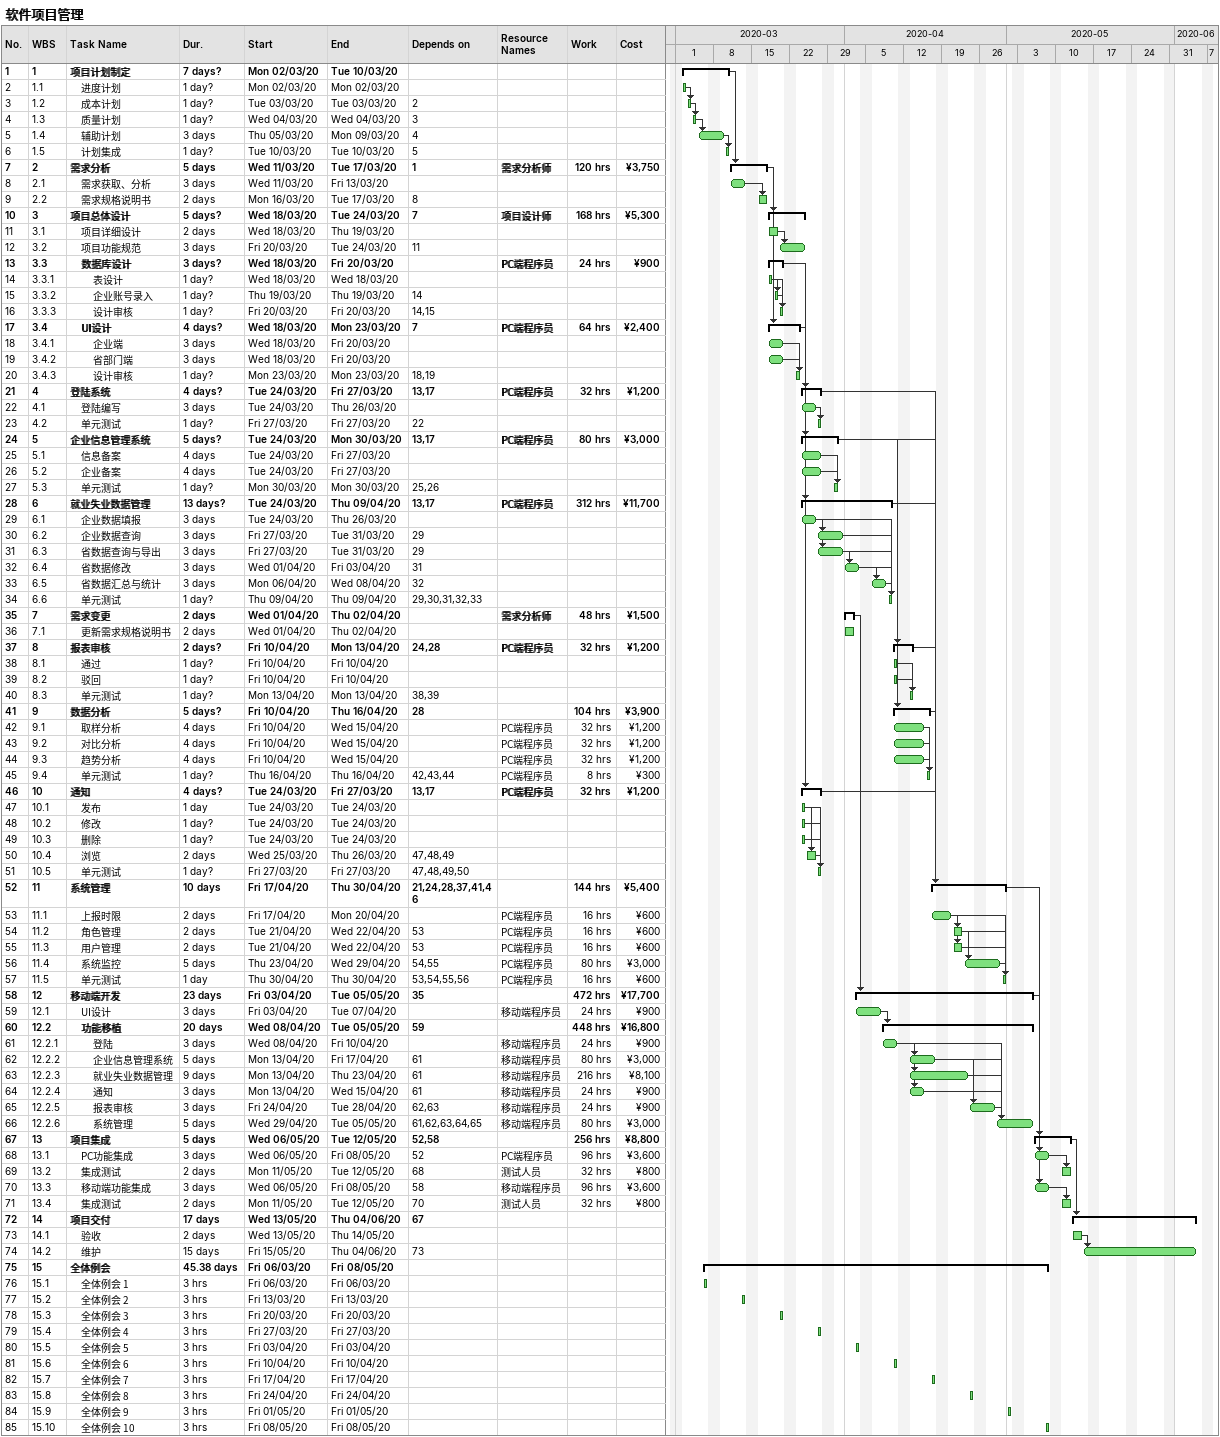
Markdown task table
软件项目管理

| ID | WBS | Task | Duration | Start | Finish | Predecessors | Resources | Work (h) | Cost (¥) |
|---|---|---|---|---|---|---|---|---|---|
| 1 | 1 | **项目计划制定** | 7d? | 2020-03-02 | 2020-03-10 |  |  |  |  |
| 2 | 1.1 | 进度计划 | 1d? | 2020-03-02 | 2020-03-02 |  |  |  |  |
| 3 | 1.2 | 成本计划 | 1d? | 2020-03-03 | 2020-03-03 | 2 |  |  |  |
| 4 | 1.3 | 质量计划 | 1d? | 2020-03-04 | 2020-03-04 | 3 |  |  |  |
| 5 | 1.4 | 辅助计划 | 3d | 2020-03-05 | 2020-03-09 | 4 |  |  |  |
| 6 | 1.5 | 计划集成 | 1d? | 2020-03-10 | 2020-03-10 | 5 |  |  |  |
| 7 | 2 | **需求分析** | 5d | 2020-03-11 | 2020-03-17 | 1 | 需求分析师 | 120 | 3750 |
| 8 | 2.1 | 需求获取、分析 | 3d | 2020-03-11 | 2020-03-13 |  |  |  |  |
| 9 | 2.2 | 需求规格说明书 | 2d | 2020-03-16 | 2020-03-17 | 8 |  |  |  |
| 10 | 3 | **项目总体设计** | 5d? | 2020-03-18 | 2020-03-24 | 7 | 项目设计师 | 168 | 5300 |
| 11 | 3.1 | 项目详细设计 | 2d | 2020-03-18 | 2020-03-19 |  |  |  |  |
| 12 | 3.2 | 项目功能规范 | 3d | 2020-03-20 | 2020-03-24 | 11 |  |  |  |
| 13 | 3.3 | **数据库设计** | 3d? | 2020-03-18 | 2020-03-20 |  | PC端程序员 | 24 | 900 |
| 14 | 3.3.1 | 表设计 | 1d? | 2020-03-18 | 2020-03-18 |  |  |  |  |
| 15 | 3.3.2 | 企业账号录入 | 1d? | 2020-03-19 | 2020-03-19 | 14 |  |  |  |
| 16 | 3.3.3 | 设计审核 | 1d? | 2020-03-20 | 2020-03-20 | 14, 15 |  |  |  |
| 17 | 3.4 | **UI设计** | 4d? | 2020-03-18 | 2020-03-23 | 7 | PC端程序员 | 64 | 2400 |
| 18 | 3.4.1 | 企业端 | 3d | 2020-03-18 | 2020-03-20 |  |  |  |  |
| 19 | 3.4.2 | 省部门端 | 3d | 2020-03-18 | 2020-03-20 |  |  |  |  |
| 20 | 3.4.3 | 设计审核 | 1d? | 2020-03-23 | 2020-03-23 | 18, 19 |  |  |  |
| 21 | 4 | **登陆系统** | 4d? | 2020-03-24 | 2020-03-27 | 13, 17 | PC端程序员 | 32 | 1200 |
| 22 | 4.1 | 登陆编写 | 3d | 2020-03-24 | 2020-03-26 |  |  |  |  |
| 23 | 4.2 | 单元测试 | 1d? | 2020-03-27 | 2020-03-27 | 22 |  |  |  |
| 24 | 5 | **企业信息管理系统** | 5d? | 2020-03-24 | 2020-03-30 | 13, 17 | PC端程序员 | 80 | 3000 |
| 25 | 5.1 | 信息备案 | 4d | 2020-03-24 | 2020-03-27 |  |  |  |  |
| 26 | 5.2 | 企业备案 | 4d | 2020-03-24 | 2020-03-27 |  |  |  |  |
| 27 | 5.3 | 单元测试 | 1d? | 2020-03-30 | 2020-03-30 | 25, 26 |  |  |  |
| 28 | 6 | **就业失业数据管理** | 13d? | 2020-03-24 | 2020-04-09 | 13, 17 | PC端程序员 | 312 | 11700 |
| 29 | 6.1 | 企业数据填报 | 3d | 2020-03-24 | 2020-03-26 |  |  |  |  |
| 30 | 6.2 | 企业数据查询 | 3d | 2020-03-27 | 2020-03-31 | 29 |  |  |  |
| 31 | 6.3 | 省数据查询与导出 | 3d | 2020-03-27 | 2020-03-31 | 29 |  |  |  |
| 32 | 6.4 | 省数据修改 | 3d | 2020-04-01 | 2020-04-03 | 31 |  |  |  |
| 33 | 6.5 | 省数据汇总与统计 | 3d | 2020-04-06 | 2020-04-08 | 32 |  |  |  |
| 34 | 6.6 | 单元测试 | 1d? | 2020-04-09 | 2020-04-09 | 29, 30, 31, 32, 33 |  |  |  |
| 35 | 7 | **需求变更** | 2d | 2020-04-01 | 2020-04-02 |  | 需求分析师 | 48 | 1500 |
| 36 | 7.1 | 更新需求规格说明书 | 2d | 2020-04-01 | 2020-04-02 |  |  |  |  |
| 37 | 8 | **报表审核** | 2d? | 2020-04-10 | 2020-04-13 | 24, 28 | PC端程序员 | 32 | 1200 |
| 38 | 8.1 | 通过 | 1d? | 2020-04-10 | 2020-04-10 |  |  |  |  |
| 39 | 8.2 | 驳回 | 1d? | 2020-04-10 | 2020-04-10 |  |  |  |  |
| 40 | 8.3 | 单元测试 | 1d? | 2020-04-13 | 2020-04-13 | 38, 39 |  |  |  |
| 41 | 9 | **数据分析** | 5d? | 2020-04-10 | 2020-04-16 | 28 |  | 104 | 3900 |
| 42 | 9.1 | 取样分析 | 4d | 2020-04-10 | 2020-04-15 |  | PC端程序员 | 32 | 1200 |
| 43 | 9.2 | 对比分析 | 4d | 2020-04-10 | 2020-04-15 |  | PC端程序员 | 32 | 1200 |
| 44 | 9.3 | 趋势分析 | 4d | 2020-04-10 | 2020-04-15 |  | PC端程序员 | 32 | 1200 |
| 45 | 9.4 | 单元测试 | 1d? | 2020-04-16 | 2020-04-16 | 42, 43, 44 | PC端程序员 | 8 | 300 |
| 46 | 10 | **通知** | 4d? | 2020-03-24 | 2020-03-27 | 13, 17 | PC端程序员 | 32 | 1200 |
| 47 | 10.1 | 发布 | 1d | 2020-03-24 | 2020-03-24 |  |  |  |  |
| 48 | 10.2 | 修改 | 1d? | 2020-03-24 | 2020-03-24 |  |  |  |  |
| 49 | 10.3 | 删除 | 1d? | 2020-03-24 | 2020-03-24 |  |  |  |  |
| 50 | 10.4 | 浏览 | 2d | 2020-03-25 | 2020-03-26 | 47, 48, 49 |  |  |  |
| 51 | 10.5 | 单元测试 | 1d? | 2020-03-27 | 2020-03-27 | 47, 48, 49, 50 |  |  |  |
| 52 | 11 | **系统管理** | 10d | 2020-04-17 | 2020-04-30 | 21, 24, 28, 37, 41, 46 |  | 144 | 5400 |
| 53 | 11.1 | 上报时限 | 2d | 2020-04-17 | 2020-04-20 |  | PC端程序员 | 16 | 600 |
| 54 | 11.2 | 角色管理 | 2d | 2020-04-21 | 2020-04-22 | 53 | PC端程序员 | 16 | 600 |
| 55 | 11.3 | 用户管理 | 2d | 2020-04-21 | 2020-04-22 | 53 | PC端程序员 | 16 | 600 |
| 56 | 11.4 | 系统监控 | 5d | 2020-04-23 | 2020-04-29 | 54, 55 | PC端程序员 | 80 | 3000 |
| 57 | 11.5 | 单元测试 | 1d | 2020-04-30 | 2020-04-30 | 53, 54, 55, 56 | PC端程序员 | 16 | 600 |
| 58 | 12 | **移动端开发** | 23d | 2020-04-03 | 2020-05-05 | 35 |  | 472 | 17700 |
| 59 | 12.1 | UI设计 | 3d | 2020-04-03 | 2020-04-07 |  | 移动端程序员 | 24 | 900 |
| 60 | 12.2 | **功能移植** | 20d | 2020-04-08 | 2020-05-05 | 59 |  | 448 | 16800 |
| 61 | 12.2.1 | 登陆 | 3d | 2020-04-08 | 2020-04-10 |  | 移动端程序员 | 24 | 900 |
| 62 | 12.2.2 | 企业信息管理系统 | 5d | 2020-04-13 | 2020-04-17 | 61 | 移动端程序员 | 80 | 3000 |
| 63 | 12.2.3 | 就业失业数据管理 | 9d | 2020-04-13 | 2020-04-23 | 61 | 移动端程序员 | 216 | 8100 |
| 64 | 12.2.4 | 通知 | 3d | 2020-04-13 | 2020-04-15 | 61 | 移动端程序员 | 24 | 900 |
| 65 | 12.2.5 | 报表审核 | 3d | 2020-04-24 | 2020-04-28 | 62, 63 | 移动端程序员 | 24 | 900 |
| 66 | 12.2.6 | 系统管理 | 5d | 2020-04-29 | 2020-05-05 | 61, 62, 63, 64, 65 | 移动端程序员 | 80 | 3000 |
| 67 | 13 | **项目集成** | 5d | 2020-05-06 | 2020-05-12 | 52, 58 |  | 256 | 8800 |
| 68 | 13.1 | PC功能集成 | 3d | 2020-05-06 | 2020-05-08 | 52 | PC端程序员 | 96 | 3600 |
| 69 | 13.2 | 集成测试 | 2d | 2020-05-11 | 2020-05-12 | 68 | 测试人员 | 32 | 800 |
| 70 | 13.3 | 移动端功能集成 | 3d | 2020-05-06 | 2020-05-08 | 58 | 移动端程序员 | 96 | 3600 |
| 71 | 13.4 | 集成测试 | 2d | 2020-05-11 | 2020-05-12 | 70 | 测试人员 | 32 | 800 |
| 72 | 14 | **项目交付** | 17d | 2020-05-13 | 2020-06-04 | 67 |  |  |  |
| 73 | 14.1 | 验收 | 2d | 2020-05-13 | 2020-05-14 |  |  |  |  |
| 74 | 14.2 | 维护 | 15d | 2020-05-15 | 2020-06-04 | 73 |  |  |  |
| 75 | 15 | **全体例会** | 45.38d | 2020-03-06 | 2020-05-08 |  |  |  |  |
| 76 | 15.1 | 全体例会 1 | 3h | 2020-03-06 | 2020-03-06 |  |  |  |  |
| 77 | 15.2 | 全体例会 2 | 3h | 2020-03-13 | 2020-03-13 |  |  |  |  |
| 78 | 15.3 | 全体例会 3 | 3h | 2020-03-20 | 2020-03-20 |  |  |  |  |
| 79 | 15.4 | 全体例会 4 | 3h | 2020-03-27 | 2020-03-27 |  |  |  |  |
| 80 | 15.5 | 全体例会 5 | 3h | 2020-04-03 | 2020-04-03 |  |  |  |  |
| 81 | 15.6 | 全体例会 6 | 3h | 2020-04-10 | 2020-04-10 |  |  |  |  |
| 82 | 15.7 | 全体例会 7 | 3h | 2020-04-17 | 2020-04-17 |  |  |  |  |
| 83 | 15.8 | 全体例会 8 | 3h | 2020-04-24 | 2020-04-24 |  |  |  |  |
| 84 | 15.9 | 全体例会 9 | 3h | 2020-05-01 | 2020-05-01 |  |  |  |  |
| 85 | 15.10 | 全体例会 10 | 3h | 2020-05-08 | 2020-05-08 |  |  |  |  |
